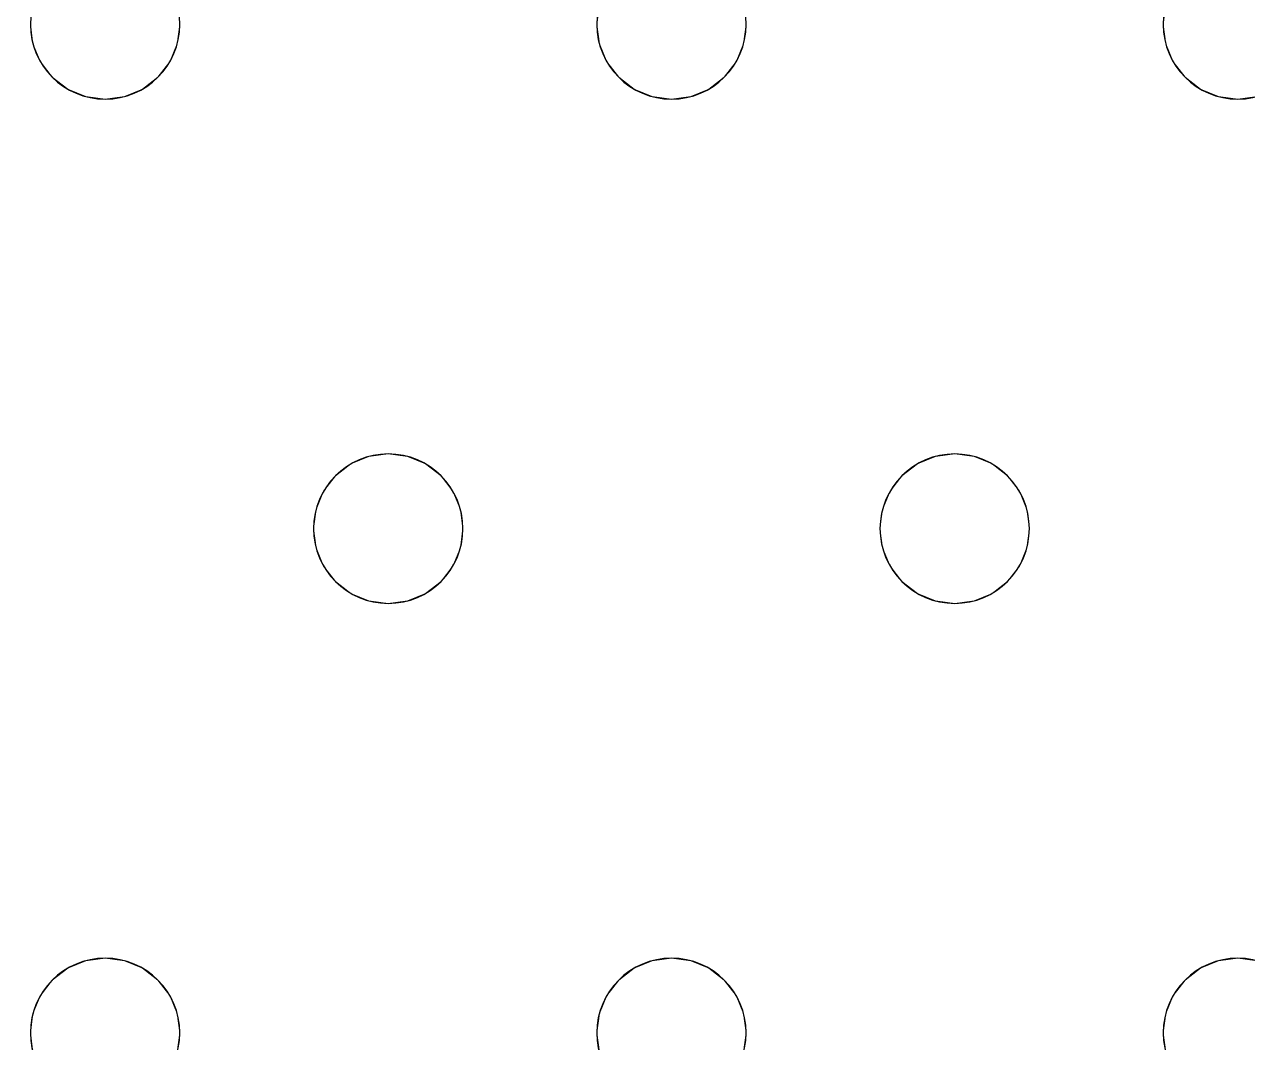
# Model space of a CAD drawing. Header units: millimetres. Extents: x -1 to 1601, y -701 to 1.
# Drawn here: x 92.9 to 158.4, y -260.5 to -206 of the extents above; entities that cross this region are included whole.
import ezdxf

# ---------------------------------------------------------------- set-up
doc = ezdxf.new("R2010")
doc.units = ezdxf.units.MM
doc.layers.add('IQ_200_3D', color=1, linetype='Continuous')
doc.layers.add('IQ_204_2D', color=7, linetype='Continuous')

msp = doc.modelspace()

# ---------------------------------------------------------------- linework, layer by layer
at = {"layer": 'IQ_200_3D', "lineweight": 18}
for points, invisible_edges in [([(122.762, -397.966, 850), (77.397, -363.156, 850), (75.796, -351, 850), (122.762, -68.034, 850)], 13), ([(75.796, -115, 850), (77.397, -102.844, 850), (122.762, -68.034, 850), (75.796, -351, 850)], 6), ([(75.796, -351, 860), (77.397, -363.156, 860), (122.762, -397.966, 860), (122.762, -68.034, 860)], 14), ([(122.762, -68.034, 860), (110.607, -69.634, 860), (75.796, -115, 860), (75.796, -351, 860)], 10), ([(122.762, -68.034, 850), (1477.238, -68.034, 850), (1477.238, -397.966, 850), (122.762, -397.966, 850)], 10), ([(122.762, -68.034, 860), (122.762, -397.966, 860), (1477.238, -397.966, 860), (1477.238, -68.034, 860)], 5), ([(93.216, -260, 888), (77.849, -119.8, 888), (93.216, -206, 888), (93.352, -258.965, 888)], 7), ([(93.216, -260, 888), (93.352, -261.035, 888), (77.849, -349.072, 888), (77.849, -119.8, 888)], 10), ([(93.216, -206, 890), (77.849, -119.8, 890), (93.216, -260, 890), (93.352, -258.965, 890)], 11), ([(77.849, -119.8, 890), (77.849, -349.072, 890), (93.216, -260, 890)], 14), ([(123.549, -206, 888), (101.079, -207.035, 888), (101.216, -206, 888), (123.685, -204.965, 888)], 5), ([(101.216, -206, 890), (101.079, -207.035, 890), (123.549, -206, 890), (123.685, -204.965, 890)], 10), ([(153.882, -206, 890), (154.019, -204.965, 890), (131.549, -206, 890), (131.413, -207.035, 890)], 10), ([(93.216, -206, 890), (93.352, -207.035, 890), (93.352, -207.035, 888), (93.216, -206, 888)], 2), ([(93.352, -258.965, 888), (93.216, -206, 888), (93.352, -207.035, 888)], 13), ([(93.352, -207.035, 890), (93.216, -206, 890), (93.352, -258.965, 890), (93.752, -258, 890)], 10), ([(101.079, -207.035, 890), (101.216, -206, 890), (101.216, -206, 888), (101.079, -207.035, 888)], 8), ([(101.079, -207.035, 888), (123.549, -206, 888), (123.685, -207.035, 888)], 13), ([(123.549, -206, 890), (101.079, -207.035, 890), (123.685, -207.035, 890)], 3), ([(123.549, -206, 890), (123.685, -207.035, 890), (123.685, -207.035, 888), (123.549, -206, 888)], 2), ([(154.019, -207.035, 890), (153.882, -206, 890), (131.413, -207.035, 890), (131.013, -208, 890)], 10), ([(131.413, -207.035, 890), (131.549, -206, 890), (131.549, -206, 888), (131.413, -207.035, 888)], 8), ([(153.882, -206, 888), (154.019, -207.035, 888), (131.413, -207.035, 888), (131.549, -206, 888)], 10), ([(153.882, -206, 890), (154.019, -207.035, 890), (154.019, -207.035, 888), (153.882, -206, 888)], 2), ([(93.352, -207.035, 890), (93.752, -208, 890), (93.752, -208, 888), (93.352, -207.035, 888)], 10), ([(93.352, -207.035, 888), (93.752, -208, 888), (93.752, -258, 888), (93.352, -258.965, 888)], 10), ([(93.752, -208, 890), (93.352, -207.035, 890), (93.752, -258, 890), (94.387, -257.172, 890)], 10), ([(100.68, -208, 890), (101.079, -207.035, 890), (101.079, -207.035, 888), (100.68, -208, 888)], 10), ([(123.685, -207.035, 888), (124.085, -208, 888), (100.68, -208, 888), (101.079, -207.035, 888)], 10), ([(100.68, -208, 890), (124.085, -208, 890), (123.685, -207.035, 890), (101.079, -207.035, 890)], 5), ([(123.685, -207.035, 890), (124.085, -208, 890), (124.085, -208, 888), (123.685, -207.035, 888)], 10), ([(131.013, -208, 890), (131.413, -207.035, 890), (131.413, -207.035, 888), (131.013, -208, 888)], 10), ([(131.013, -208, 888), (131.413, -207.035, 888), (154.019, -207.035, 888), (154.418, -208, 888)], 10), ([(154.418, -208, 890), (154.019, -207.035, 890), (131.013, -208, 890), (142.716, -229, 890)], 14), ([(154.019, -207.035, 890), (154.418, -208, 890), (154.418, -208, 888), (154.019, -207.035, 888)], 10), ([(93.752, -208, 890), (94.387, -208.828, 890), (94.387, -208.828, 888), (93.752, -208, 888)], 10), ([(94.387, -257.172, 888), (93.752, -208, 888), (94.387, -208.828, 888), (95.216, -256.536, 888)], 5), ([(93.752, -208, 888), (94.387, -257.172, 888), (93.752, -258, 888)], 13), ([(94.387, -208.828, 890), (93.752, -208, 890), (94.387, -257.172, 890), (95.216, -256.536, 890)], 10), ([(100.044, -208.828, 890), (100.68, -208, 890), (100.68, -208, 888), (100.044, -208.828, 888)], 10), ([(112.382, -229, 888), (111.347, -229.136, 888), (100.044, -208.828, 888), (100.68, -208, 888)], 10), ([(112.382, -229, 890), (124.085, -208, 890), (100.68, -208, 890), (100.044, -208.828, 890)], 11), ([(112.382, -229, 888), (100.68, -208, 888), (124.085, -208, 888), (124.721, -208.828, 888)], 11), ([(112.382, -229, 890), (113.418, -229.136, 890), (124.721, -208.828, 890), (124.085, -208, 890)], 10), ([(124.085, -208, 890), (124.721, -208.828, 890), (124.721, -208.828, 888), (124.085, -208, 888)], 10), ([(130.378, -208.828, 890), (131.013, -208, 890), (131.013, -208, 888), (130.378, -208.828, 888)], 10), ([(142.716, -229, 888), (130.378, -208.828, 888), (131.013, -208, 888), (154.418, -208, 888)], 13), ([(142.716, -229, 890), (131.013, -208, 890), (130.378, -208.828, 890), (141.68, -229.136, 890)], 5), ([(142.716, -229, 888), (154.418, -208, 888), (155.054, -208.828, 888), (143.751, -229.136, 888)], 5), ([(155.054, -208.828, 890), (154.418, -208, 890), (142.716, -229, 890), (143.751, -229.136, 890)], 10), ([(154.418, -208, 890), (155.054, -208.828, 890), (155.054, -208.828, 888), (154.418, -208, 888)], 10), ([(94.387, -208.828, 890), (95.216, -209.464, 890), (95.216, -209.464, 888), (94.387, -208.828, 888)], 10), ([(94.387, -208.828, 888), (95.216, -209.464, 888), (95.216, -256.536, 888)], 14), ([(95.216, -209.464, 890), (94.387, -208.828, 890), (95.216, -256.536, 890), (108.382, -233, 890)], 14), ([(99.216, -209.464, 890), (100.044, -208.828, 890), (100.044, -208.828, 888), (99.216, -209.464, 888)], 10), ([(99.216, -209.464, 888), (100.044, -208.828, 888), (111.347, -229.136, 888), (110.382, -229.536, 888)], 10), ([(100.044, -208.828, 890), (99.216, -209.464, 890), (111.347, -229.136, 890), (112.382, -229, 890)], 10), ([(124.721, -208.828, 888), (125.549, -209.464, 888), (113.418, -229.136, 888), (112.382, -229, 888)], 10), ([(125.549, -209.464, 890), (124.721, -208.828, 890), (113.418, -229.136, 890), (114.382, -229.536, 890)], 10), ([(124.721, -208.828, 890), (125.549, -209.464, 890), (125.549, -209.464, 888), (124.721, -208.828, 888)], 10), ([(129.549, -209.464, 890), (130.378, -208.828, 890), (130.378, -208.828, 888), (129.549, -209.464, 888)], 10), ([(130.378, -208.828, 888), (142.716, -229, 888), (141.68, -229.136, 888), (129.549, -209.464, 888)], 5), ([(129.549, -209.464, 890), (140.716, -229.536, 890), (141.68, -229.136, 890), (130.378, -208.828, 890)], 5), ([(143.751, -229.136, 888), (155.054, -208.828, 888), (155.882, -209.464, 888), (144.716, -229.536, 888)], 5), ([(155.882, -209.464, 890), (155.054, -208.828, 890), (143.751, -229.136, 890), (144.716, -229.536, 890)], 10), ([(155.054, -208.828, 890), (155.882, -209.464, 890), (155.882, -209.464, 888), (155.054, -208.828, 888)], 10), ([(95.216, -209.464, 890), (96.18, -209.864, 890), (96.18, -209.864, 888), (95.216, -209.464, 888)], 10), ([(108.519, -231.965, 888), (95.216, -209.464, 888), (96.18, -209.864, 888), (108.918, -231, 888)], 5), ([(95.216, -209.464, 888), (108.519, -231.965, 888), (108.382, -233, 888), (95.216, -256.536, 888)], 13), ([(96.18, -209.864, 890), (95.216, -209.464, 890), (108.519, -231.965, 890), (108.918, -231, 890)], 10), ([(108.519, -231.965, 890), (95.216, -209.464, 890), (108.382, -233, 890)], 3), ([(98.251, -209.864, 890), (99.216, -209.464, 890), (99.216, -209.464, 888), (98.251, -209.864, 888)], 10), ([(98.251, -209.864, 888), (99.216, -209.464, 888), (110.382, -229.536, 888)], 14), ([(99.216, -209.464, 890), (98.251, -209.864, 890), (110.382, -229.536, 890), (111.347, -229.136, 890)], 10), ([(125.549, -209.464, 888), (126.514, -209.864, 888), (114.382, -229.536, 888), (113.418, -229.136, 888)], 10), ([(126.514, -209.864, 890), (125.549, -209.464, 890), (114.382, -229.536, 890), (115.211, -230.172, 890)], 10), ([(125.549, -209.464, 890), (126.514, -209.864, 890), (126.514, -209.864, 888), (125.549, -209.464, 888)], 10), ([(128.584, -209.864, 890), (129.549, -209.464, 890), (129.549, -209.464, 888), (128.584, -209.864, 888)], 10), ([(140.716, -229.536, 888), (128.584, -209.864, 888), (129.549, -209.464, 888), (141.68, -229.136, 888)], 5), ([(128.584, -209.864, 890), (140.716, -229.536, 890), (129.549, -209.464, 890)], 3), ([(156.847, -209.864, 888), (144.716, -229.536, 888), (155.882, -209.464, 888)], 3), ([(156.847, -209.864, 890), (155.882, -209.464, 890), (144.716, -229.536, 890), (145.544, -230.172, 890)], 10), ([(155.882, -209.464, 890), (156.847, -209.864, 890), (156.847, -209.864, 888), (155.882, -209.464, 888)], 10), ([(97.216, -210, 888), (96.18, -209.864, 888), (96.18, -209.864, 890), (97.216, -210, 890)], 10), ([(97.216, -210, 888), (109.554, -230.172, 888), (108.918, -231, 888), (96.18, -209.864, 888)], 5), ([(97.216, -210, 890), (96.18, -209.864, 890), (108.918, -231, 890), (109.554, -230.172, 890)], 10), ([(98.251, -209.864, 888), (97.216, -210, 888), (97.216, -210, 890), (98.251, -209.864, 890)], 10), ([(109.554, -230.172, 888), (97.216, -210, 888), (98.251, -209.864, 888), (110.382, -229.536, 888)], 5), ([(98.251, -209.864, 890), (97.216, -210, 890), (109.554, -230.172, 890), (110.382, -229.536, 890)], 10), ([(126.514, -209.864, 888), (127.549, -210, 888), (115.211, -230.172, 888), (114.382, -229.536, 888)], 10), ([(115.211, -230.172, 890), (115.847, -231, 890), (127.549, -210, 890), (126.514, -209.864, 890)], 10), ([(127.549, -210, 888), (139.252, -231, 888), (115.847, -231, 888), (115.211, -230.172, 888)], 11), ([(139.252, -231, 890), (139.887, -230.172, 890), (127.549, -210, 890), (115.847, -231, 890)], 14), ([(127.549, -210, 888), (126.514, -209.864, 888), (126.514, -209.864, 890), (127.549, -210, 890)], 10), ([(128.584, -209.864, 888), (127.549, -210, 888), (127.549, -210, 890), (128.584, -209.864, 890)], 10), ([(127.549, -210, 888), (128.584, -209.864, 888), (139.887, -230.172, 888), (139.252, -231, 888)], 10), ([(139.887, -230.172, 890), (140.716, -229.536, 890), (128.584, -209.864, 890), (127.549, -210, 890)], 10), ([(128.584, -209.864, 888), (140.716, -229.536, 888), (139.887, -230.172, 888)], 13), ([(145.544, -230.172, 888), (144.716, -229.536, 888), (156.847, -209.864, 888), (157.882, -210, 888)], 10), ([(145.544, -230.172, 890), (146.18, -231, 890), (157.882, -210, 890), (156.847, -209.864, 890)], 10), ([(146.18, -231, 888), (145.544, -230.172, 888), (157.882, -210, 888), (169.585, -231, 888)], 14), ([(146.18, -231, 890), (169.185, -231.965, 890), (169.585, -231, 890), (157.882, -210, 890)], 13), ([(157.882, -210, 888), (156.847, -209.864, 888), (156.847, -209.864, 890), (157.882, -210, 890)], 10), ([(158.918, -209.864, 888), (157.882, -210, 888), (157.882, -210, 890), (158.918, -209.864, 890)], 10), ([(157.882, -210, 888), (158.918, -209.864, 888), (170.221, -230.172, 888), (169.585, -231, 888)], 10), ([(170.221, -230.172, 890), (158.918, -209.864, 890), (157.882, -210, 890), (169.585, -231, 890)], 5), ([(111.347, -229.136, 890), (110.382, -229.536, 890), (110.382, -229.536, 888), (111.347, -229.136, 888)], 10), ([(111.347, -229.136, 888), (112.382, -229, 888), (112.382, -229, 890), (111.347, -229.136, 890)], 10), ([(112.382, -229, 888), (113.418, -229.136, 888), (113.418, -229.136, 890), (112.382, -229, 890)], 10), ([(114.382, -229.536, 890), (113.418, -229.136, 890), (113.418, -229.136, 888), (114.382, -229.536, 888)], 10), ([(141.68, -229.136, 890), (140.716, -229.536, 890), (140.716, -229.536, 888), (141.68, -229.136, 888)], 10), ([(141.68, -229.136, 888), (142.716, -229, 888), (142.716, -229, 890), (141.68, -229.136, 890)], 10), ([(142.716, -229, 888), (143.751, -229.136, 888), (143.751, -229.136, 890), (142.716, -229, 890)], 10), ([(144.716, -229.536, 890), (143.751, -229.136, 890), (143.751, -229.136, 888), (144.716, -229.536, 888)], 10), ([(110.382, -229.536, 890), (109.554, -230.172, 890), (109.554, -230.172, 888), (110.382, -229.536, 888)], 10), ([(115.211, -230.172, 890), (114.382, -229.536, 890), (114.382, -229.536, 888), (115.211, -230.172, 888)], 10), ([(140.716, -229.536, 890), (139.887, -230.172, 890), (139.887, -230.172, 888), (140.716, -229.536, 888)], 10), ([(145.544, -230.172, 890), (144.716, -229.536, 890), (144.716, -229.536, 888), (145.544, -230.172, 888)], 10), ([(109.554, -230.172, 890), (108.918, -231, 890), (108.918, -231, 888), (109.554, -230.172, 888)], 10), ([(115.847, -231, 890), (115.211, -230.172, 890), (115.211, -230.172, 888), (115.847, -231, 888)], 10), ([(139.887, -230.172, 890), (139.252, -231, 890), (139.252, -231, 888), (139.887, -230.172, 888)], 10), ([(146.18, -231, 890), (145.544, -230.172, 890), (145.544, -230.172, 888), (146.18, -231, 888)], 10), ([(108.918, -231, 890), (108.519, -231.965, 890), (108.519, -231.965, 888), (108.918, -231, 888)], 10), ([(116.246, -231.965, 890), (115.847, -231, 890), (115.847, -231, 888), (116.246, -231.965, 888)], 10), ([(138.852, -231.965, 888), (116.246, -231.965, 888), (115.847, -231, 888), (139.252, -231, 888)], 5), ([(138.852, -231.965, 890), (139.252, -231, 890), (115.847, -231, 890), (116.246, -231.965, 890)], 10), ([(139.252, -231, 890), (138.852, -231.965, 890), (138.852, -231.965, 888), (139.252, -231, 888)], 10), ([(146.579, -231.965, 890), (146.18, -231, 890), (146.18, -231, 888), (146.579, -231.965, 888)], 10), ([(169.185, -231.965, 888), (146.579, -231.965, 888), (146.18, -231, 888), (169.585, -231, 888)], 5), ([(169.185, -231.965, 890), (146.18, -231, 890), (146.579, -231.965, 890), (169.049, -233, 890)], 5), ([(108.519, -231.965, 890), (108.382, -233, 890), (108.382, -233, 888), (108.519, -231.965, 888)], 8), ([(116.382, -233, 890), (116.246, -231.965, 890), (116.246, -231.965, 888), (116.382, -233, 888)], 2), ([(116.246, -231.965, 888), (138.852, -231.965, 888), (138.716, -233, 888), (116.382, -233, 888)], 5), ([(138.716, -233, 890), (138.852, -231.965, 890), (116.246, -231.965, 890), (116.382, -233, 890)], 10), ([(138.852, -231.965, 890), (138.716, -233, 890), (138.716, -233, 888), (138.852, -231.965, 888)], 8), ([(146.716, -233, 890), (146.579, -231.965, 890), (146.579, -231.965, 888), (146.716, -233, 888)], 2), ([(146.579, -231.965, 888), (169.185, -231.965, 888), (169.049, -233, 888), (146.716, -233, 888)], 5), ([(146.579, -231.965, 890), (146.716, -233, 890), (169.049, -233, 890)], 14), ([(95.216, -256.536, 888), (108.382, -233, 888), (108.519, -234.035, 888), (96.18, -256.136, 888)], 5), ([(108.519, -234.035, 890), (108.382, -233, 890), (95.216, -256.536, 890), (96.18, -256.136, 890)], 10), ([(108.382, -233, 890), (108.519, -234.035, 890), (108.519, -234.035, 888), (108.382, -233, 888)], 2), ([(138.852, -234.035, 890), (138.716, -233, 890), (116.246, -234.035, 890), (115.847, -235, 890)], 10), ([(116.246, -234.035, 890), (116.382, -233, 890), (116.382, -233, 888), (116.246, -234.035, 888)], 8), ([(116.246, -234.035, 888), (116.382, -233, 888), (138.716, -233, 888), (138.852, -234.035, 888)], 10), ([(138.716, -233, 890), (116.382, -233, 890), (116.246, -234.035, 890)], 13), ([(138.716, -233, 890), (138.852, -234.035, 890), (138.852, -234.035, 888), (138.716, -233, 888)], 2), ([(146.579, -234.035, 890), (146.716, -233, 890), (146.716, -233, 888), (146.579, -234.035, 888)], 8), ([(146.579, -234.035, 888), (146.716, -233, 888), (169.049, -233, 888), (169.185, -234.035, 888)], 10), ([(169.049, -233, 890), (146.716, -233, 890), (146.579, -234.035, 890), (169.185, -234.035, 890)], 5), ([(96.18, -256.136, 888), (108.519, -234.035, 888), (108.918, -235, 888), (97.216, -256, 888)], 5), ([(108.918, -235, 890), (108.519, -234.035, 890), (96.18, -256.136, 890), (97.216, -256, 890)], 10), ([(108.519, -234.035, 890), (108.918, -235, 890), (108.918, -235, 888), (108.519, -234.035, 888)], 10), ([(115.847, -235, 890), (116.246, -234.035, 890), (116.246, -234.035, 888), (115.847, -235, 888)], 10), ([(115.847, -235, 888), (116.246, -234.035, 888), (138.852, -234.035, 888), (139.252, -235, 888)], 10), ([(115.847, -235, 890), (139.252, -235, 890), (138.852, -234.035, 890)], 13), ([(138.852, -234.035, 890), (139.252, -235, 890), (139.252, -235, 888), (138.852, -234.035, 888)], 10), ([(146.18, -235, 890), (146.579, -234.035, 890), (146.579, -234.035, 888), (146.18, -235, 888)], 10), ([(169.185, -234.035, 888), (169.585, -235, 888), (146.18, -235, 888), (146.579, -234.035, 888)], 10), ([(169.585, -235, 890), (169.185, -234.035, 890), (146.18, -235, 890), (157.882, -256, 890)], 14), ([(146.18, -235, 890), (169.185, -234.035, 890), (146.579, -234.035, 890)], 3), ([(97.216, -256, 888), (108.918, -235, 888), (109.554, -235.828, 888), (98.251, -256.136, 888)], 5), ([(109.554, -235.828, 890), (108.918, -235, 890), (97.216, -256, 890), (98.251, -256.136, 890)], 10), ([(108.918, -235, 890), (109.554, -235.828, 890), (109.554, -235.828, 888), (108.918, -235, 888)], 10), ([(115.211, -235.828, 890), (115.847, -235, 890), (115.847, -235, 888), (115.211, -235.828, 888)], 10), ([(115.847, -235, 888), (139.252, -235, 888), (127.549, -256, 888), (115.211, -235.828, 888)], 7), ([(127.549, -256, 890), (115.847, -235, 890), (115.211, -235.828, 890), (126.514, -256.136, 890)], 5), ([(127.549, -256, 890), (139.887, -235.828, 890), (139.252, -235, 890), (115.847, -235, 890)], 13), ([(139.887, -235.828, 888), (128.584, -256.136, 888), (127.549, -256, 888), (139.252, -235, 888)], 5), ([(139.252, -235, 890), (139.887, -235.828, 890), (139.887, -235.828, 888), (139.252, -235, 888)], 10), ([(145.544, -235.828, 890), (146.18, -235, 890), (146.18, -235, 888), (145.544, -235.828, 888)], 10), ([(157.882, -256, 888), (145.544, -235.828, 888), (146.18, -235, 888), (169.585, -235, 888)], 13), ([(157.882, -256, 890), (146.18, -235, 890), (145.544, -235.828, 890), (156.847, -256.136, 890)], 5), ([(157.882, -256, 888), (169.585, -235, 888), (170.221, -235.828, 888), (158.918, -256.136, 888)], 5), ([(157.882, -256, 890), (158.918, -256.136, 890), (170.221, -235.828, 890), (169.585, -235, 890)], 10), ([(98.251, -256.136, 888), (109.554, -235.828, 888), (110.382, -236.464, 888), (99.216, -256.536, 888)], 5), ([(110.382, -236.464, 890), (109.554, -235.828, 890), (98.251, -256.136, 890), (99.216, -256.536, 890)], 10), ([(99.216, -256.536, 888), (110.382, -236.464, 888), (111.347, -236.864, 888)], 13), ([(111.347, -236.864, 890), (110.382, -236.464, 890), (99.216, -256.536, 890), (100.044, -257.172, 890)], 10), ([(109.554, -235.828, 890), (110.382, -236.464, 890), (110.382, -236.464, 888), (109.554, -235.828, 888)], 10), ([(110.382, -236.464, 890), (111.347, -236.864, 890), (111.347, -236.864, 888), (110.382, -236.464, 888)], 10), ([(113.418, -236.864, 890), (114.382, -236.464, 890), (114.382, -236.464, 888), (113.418, -236.864, 888)], 10), ([(113.418, -236.864, 888), (114.382, -236.464, 888), (125.549, -256.536, 888), (124.721, -257.172, 888)], 10), ([(113.418, -236.864, 890), (124.721, -257.172, 890), (125.549, -256.536, 890), (114.382, -236.464, 890)], 5), ([(114.382, -236.464, 890), (115.211, -235.828, 890), (115.211, -235.828, 888), (114.382, -236.464, 888)], 10), ([(114.382, -236.464, 888), (115.211, -235.828, 888), (126.514, -256.136, 888), (125.549, -256.536, 888)], 10), ([(126.514, -256.136, 890), (115.211, -235.828, 890), (114.382, -236.464, 890), (125.549, -256.536, 890)], 5), ([(126.514, -256.136, 888), (115.211, -235.828, 888), (127.549, -256, 888)], 3), ([(139.887, -235.828, 890), (127.549, -256, 890), (128.584, -256.136, 890)], 13), ([(140.716, -236.464, 888), (128.584, -256.136, 888), (139.887, -235.828, 888)], 3), ([(140.716, -236.464, 890), (139.887, -235.828, 890), (128.584, -256.136, 890), (129.549, -256.536, 890)], 10), ([(129.549, -256.536, 888), (128.584, -256.136, 888), (140.716, -236.464, 888), (141.68, -236.864, 888)], 10), ([(141.68, -236.864, 890), (140.716, -236.464, 890), (129.549, -256.536, 890), (130.378, -257.172, 890)], 10), ([(139.887, -235.828, 890), (140.716, -236.464, 890), (140.716, -236.464, 888), (139.887, -235.828, 888)], 10), ([(140.716, -236.464, 890), (141.68, -236.864, 890), (141.68, -236.864, 888), (140.716, -236.464, 888)], 10), ([(143.751, -236.864, 890), (144.716, -236.464, 890), (144.716, -236.464, 888), (143.751, -236.864, 888)], 10), ([(155.882, -256.536, 888), (143.751, -236.864, 888), (144.716, -236.464, 888), (156.847, -256.136, 888)], 5), ([(155.882, -256.536, 890), (144.716, -236.464, 890), (143.751, -236.864, 890), (155.054, -257.172, 890)], 5), ([(144.716, -236.464, 890), (145.544, -235.828, 890), (145.544, -235.828, 888), (144.716, -236.464, 888)], 10), ([(156.847, -256.136, 888), (144.716, -236.464, 888), (145.544, -235.828, 888), (157.882, -256, 888)], 5), ([(156.847, -256.136, 890), (145.544, -235.828, 890), (144.716, -236.464, 890), (155.882, -256.536, 890)], 5), ([(100.044, -257.172, 888), (99.216, -256.536, 888), (111.347, -236.864, 888), (112.382, -237, 888)], 10), ([(112.382, -237, 890), (111.347, -236.864, 890), (100.044, -257.172, 890), (100.68, -258, 890)], 10), ([(100.68, -258, 888), (100.044, -257.172, 888), (112.382, -237, 888)], 14), ([(124.085, -258, 888), (123.685, -258.965, 888), (100.68, -258, 888), (112.382, -237, 888)], 14), ([(100.68, -258, 890), (124.085, -258, 890), (112.382, -237, 890)], 15), ([(112.382, -237, 888), (111.347, -236.864, 888), (111.347, -236.864, 890), (112.382, -237, 890)], 10), ([(113.418, -236.864, 888), (112.382, -237, 888), (112.382, -237, 890), (113.418, -236.864, 890)], 10), ([(112.382, -237, 888), (113.418, -236.864, 888), (124.721, -257.172, 888), (124.085, -258, 888)], 10), ([(124.721, -257.172, 890), (113.418, -236.864, 890), (112.382, -237, 890), (124.085, -258, 890)], 5), ([(130.378, -257.172, 888), (129.549, -256.536, 888), (141.68, -236.864, 888), (142.716, -237, 888)], 10), ([(142.716, -237, 890), (141.68, -236.864, 890), (130.378, -257.172, 890), (131.013, -258, 890)], 10), ([(131.013, -258, 888), (130.378, -257.172, 888), (142.716, -237, 888), (154.418, -258, 888)], 14), ([(131.013, -258, 890), (154.019, -258.965, 890), (154.418, -258, 890), (142.716, -237, 890)], 13), ([(142.716, -237, 888), (141.68, -236.864, 888), (141.68, -236.864, 890), (142.716, -237, 890)], 10), ([(143.751, -236.864, 888), (142.716, -237, 888), (142.716, -237, 890), (143.751, -236.864, 890)], 10), ([(142.716, -237, 888), (143.751, -236.864, 888), (155.054, -257.172, 888), (154.418, -258, 888)], 10), ([(155.054, -257.172, 890), (143.751, -236.864, 890), (142.716, -237, 890), (154.418, -258, 890)], 5), ([(143.751, -236.864, 888), (155.882, -256.536, 888), (155.054, -257.172, 888)], 13), ([(96.18, -256.136, 888), (97.216, -256, 888), (97.216, -256, 890), (96.18, -256.136, 890)], 10), ([(97.216, -256, 888), (98.251, -256.136, 888), (98.251, -256.136, 890), (97.216, -256, 890)], 10), ([(126.514, -256.136, 888), (127.549, -256, 888), (127.549, -256, 890), (126.514, -256.136, 890)], 10), ([(127.549, -256, 888), (128.584, -256.136, 888), (128.584, -256.136, 890), (127.549, -256, 890)], 10), ([(156.847, -256.136, 888), (157.882, -256, 888), (157.882, -256, 890), (156.847, -256.136, 890)], 10), ([(157.882, -256, 888), (158.918, -256.136, 888), (158.918, -256.136, 890), (157.882, -256, 890)], 10), ([(95.216, -256.536, 890), (94.387, -257.172, 890), (94.387, -257.172, 888), (95.216, -256.536, 888)], 10), ([(96.18, -256.136, 890), (95.216, -256.536, 890), (95.216, -256.536, 888), (96.18, -256.136, 888)], 10), ([(99.216, -256.536, 890), (98.251, -256.136, 890), (98.251, -256.136, 888), (99.216, -256.536, 888)], 10), ([(100.044, -257.172, 890), (99.216, -256.536, 890), (99.216, -256.536, 888), (100.044, -257.172, 888)], 10), ([(125.549, -256.536, 890), (124.721, -257.172, 890), (124.721, -257.172, 888), (125.549, -256.536, 888)], 10), ([(126.514, -256.136, 890), (125.549, -256.536, 890), (125.549, -256.536, 888), (126.514, -256.136, 888)], 10), ([(129.549, -256.536, 890), (128.584, -256.136, 890), (128.584, -256.136, 888), (129.549, -256.536, 888)], 10), ([(130.378, -257.172, 890), (129.549, -256.536, 890), (129.549, -256.536, 888), (130.378, -257.172, 888)], 10), ([(155.882, -256.536, 890), (155.054, -257.172, 890), (155.054, -257.172, 888), (155.882, -256.536, 888)], 10), ([(156.847, -256.136, 890), (155.882, -256.536, 890), (155.882, -256.536, 888), (156.847, -256.136, 888)], 10), ([(94.387, -257.172, 890), (93.752, -258, 890), (93.752, -258, 888), (94.387, -257.172, 888)], 10), ([(100.68, -258, 890), (100.044, -257.172, 890), (100.044, -257.172, 888), (100.68, -258, 888)], 10), ([(124.721, -257.172, 890), (124.085, -258, 890), (124.085, -258, 888), (124.721, -257.172, 888)], 10), ([(131.013, -258, 890), (130.378, -257.172, 890), (130.378, -257.172, 888), (131.013, -258, 888)], 10), ([(155.054, -257.172, 890), (154.418, -258, 890), (154.418, -258, 888), (155.054, -257.172, 888)], 10), ([(93.752, -258, 890), (93.352, -258.965, 890), (93.352, -258.965, 888), (93.752, -258, 888)], 10), ([(101.079, -258.965, 890), (100.68, -258, 890), (100.68, -258, 888), (101.079, -258.965, 888)], 10), ([(123.685, -258.965, 888), (123.549, -260, 888), (101.079, -258.965, 888), (100.68, -258, 888)], 10), ([(100.68, -258, 890), (101.079, -258.965, 890), (123.685, -258.965, 890), (124.085, -258, 890)], 10), ([(124.085, -258, 890), (123.685, -258.965, 890), (123.685, -258.965, 888), (124.085, -258, 888)], 10), ([(131.413, -258.965, 890), (131.013, -258, 890), (131.013, -258, 888), (131.413, -258.965, 888)], 10), ([(154.019, -258.965, 888), (131.413, -258.965, 888), (131.013, -258, 888), (154.418, -258, 888)], 5), ([(131.413, -258.965, 890), (153.882, -260, 890), (154.019, -258.965, 890), (131.013, -258, 890)], 5), ([(154.418, -258, 890), (154.019, -258.965, 890), (154.019, -258.965, 888), (154.418, -258, 888)], 10), ([(93.352, -258.965, 890), (93.216, -260, 890), (93.216, -260, 888), (93.352, -258.965, 888)], 8), ([(101.216, -260, 890), (101.079, -258.965, 890), (101.079, -258.965, 888), (101.216, -260, 888)], 2), ([(101.079, -258.965, 888), (123.549, -260, 888), (101.216, -260, 888)], 3), ([(123.685, -258.965, 890), (101.079, -258.965, 890), (123.549, -260, 890)], 3), ([(101.216, -260, 890), (123.685, -261.035, 890), (123.549, -260, 890), (101.079, -258.965, 890)], 5), ([(123.685, -258.965, 890), (123.549, -260, 890), (123.549, -260, 888), (123.685, -258.965, 888)], 8), ([(131.549, -260, 890), (131.413, -258.965, 890), (131.413, -258.965, 888), (131.549, -260, 888)], 2), ([(131.413, -258.965, 888), (154.019, -258.965, 888), (153.882, -260, 888)], 13), ([(153.882, -260, 888), (154.019, -261.035, 888), (131.549, -260, 888), (131.413, -258.965, 888)], 10), ([(153.882, -260, 890), (131.413, -258.965, 890), (131.549, -260, 890)], 13), ([(154.019, -258.965, 890), (153.882, -260, 890), (153.882, -260, 888), (154.019, -258.965, 888)], 8), ([(93.352, -261.035, 890), (93.216, -260, 890), (77.849, -349.072, 890), (93.352, -312.965, 890)], 14), ([(93.216, -260, 890), (93.352, -261.035, 890), (93.352, -261.035, 888), (93.216, -260, 888)], 2), ([(101.079, -261.035, 890), (101.216, -260, 890), (101.216, -260, 888), (101.079, -261.035, 888)], 8), ([(123.685, -261.035, 888), (101.079, -261.035, 888), (101.216, -260, 888), (123.549, -260, 888)], 5), ([(101.079, -261.035, 890), (124.085, -262, 890), (123.685, -261.035, 890), (101.216, -260, 890)], 5), ([(123.549, -260, 890), (123.685, -261.035, 890), (123.685, -261.035, 888), (123.549, -260, 888)], 2), ([(131.413, -261.035, 890), (131.549, -260, 890), (131.549, -260, 888), (131.413, -261.035, 888)], 8), ([(131.413, -261.035, 888), (131.549, -260, 888), (154.019, -261.035, 888), (154.418, -262, 888)], 10), ([(131.549, -260, 890), (131.413, -261.035, 890), (154.019, -261.035, 890), (153.882, -260, 890)], 10), ([(153.882, -260, 890), (154.019, -261.035, 890), (154.019, -261.035, 888), (153.882, -260, 888)], 2)]:
    msp.add_3dface(points, dxfattribs=dict(at, invisible_edges=invisible_edges))
at = {"layer": 'IQ_204_2D'}
for centre, start, end in [((97.216, -206), 0, 180), ((127.549, -206), 0, 180), ((157.882, -206), 0, 180), ((97.216, -206), 180, 0), ((127.549, -206), 180, 0), ((157.882, -206), 180, 360), ((112.382, -233), 0, 180), ((142.716, -233), 0, 180), ((112.382, -233), 180, 0), ((142.716, -233), 180, 0), ((97.216, -260), 0, 180), ((127.549, -260), 0, 180), ((157.882, -260), 0, 180), ((97.216, -260), 180, 0), ((127.549, -260), 180, 0), ((157.882, -260), 180, 360)]:
    msp.add_arc(centre, 4, start, end, dxfattribs=at)

# ---------------------------------------------------------------- meshes
at = {"layer": 'IQ_200_3D', "lineweight": 18}
mesh = msp.add_polyface(dxfattribs=at)
corners = [(1600, 0, 850), (1600, -700, 850), (0, -700, 850), (0, 0, 850), (1210.5, -594, 850), (1211.556, -602.023, 850), (1214.653, -609.5, 850), (1219.58, -615.92, 850), (1226, -620.847, 850), (1233.477, -623.944, 850), (1241.5, -625, 850), (1459.5, -625, 850), (1467.523, -623.944, 850), (1475, -620.847, 850), (1481.42, -615.92, 850), (1486.347, -609.5, 850), (1489.444, -602.023, 850), (1490.5, -594, 850), (1490.5, -476, 850), (1489.444, -467.977, 850), (1486.347, -460.5, 850), (1481.42, -454.08, 850), (1475, -449.153, 850), (1467.523, -446.056, 850), (1459.5, -445, 850), (1241.5, -445, 850), (1233.477, -446.056, 850), (1226, -449.153, 850), (1219.58, -454.08, 850), (1214.653, -460.5, 850), (1211.556, -467.977, 850), (1210.5, -476, 850), (1477.5, -68.034, 850), (122.5, -68.034, 850), (110.412, -69.625, 850), (99.148, -74.291, 850), (89.475, -81.713, 850), (82.053, -91.386, 850), (77.388, -102.65, 850), (75.796, -114.738, 850), (75.796, -351.262, 850), (77.388, -363.35, 850), (82.053, -374.614, 850), (89.475, -384.287, 850), (99.148, -391.709, 850), (110.412, -396.375, 850), (122.5, -397.966, 850), (1477.5, -397.966, 850), (1489.588, -396.375, 850), (1500.852, -391.709, 850), (1510.525, -384.287, 850), (1517.947, -374.614, 850), (1522.612, -363.35, 850), (1524.204, -351.262, 850), (1524.204, -114.738, 850), (1522.612, -102.65, 850), (1517.947, -91.386, 850), (1510.525, -81.713, 850), (1500.852, -74.291, 850), (1489.588, -69.625, 850)]
mesh.append_faces([[corners[k] for k in face] for face in [(37, 3, 36), (35, 3, 34), (4, 46, 31), (31, 46, 30), (55, 0, 54), (16, 1, 15), (14, 1, 13), (21, 49, 20), (11, 1, 10)]], dxfattribs={"vtx0": -1, "vtx1": -1})
mesh.append_faces([[corners[k] for k in face] for face in [(3, 37, 38), (3, 38, 39), (3, 39, 40, 2), (2, 40, 41), (46, 4, 5), (2, 6, 7), (46, 29, 30), (46, 28, 29), (26, 46, 47, 25), (46, 26, 27), (0, 59, 32, 3), (20, 49, 50, 19), (47, 24, 25), (0, 55, 56), (1, 52, 53), (19, 50, 51, 18), (1, 16, 17)]], dxfattribs={"vtx0": -1, "vtx2": -1})
mesh.append_faces([[corners[k] for k in face] for face in [(2, 45, 46, 5), (1, 17, 18, 51)]], dxfattribs={"vtx0": -1, "vtx2": -1, "vtx3": -1})
mesh.append_faces([[corners[k] for k in face] for face in [(41, 42, 2), (35, 36, 3), (33, 34, 3, 32), (43, 44, 2), (44, 45, 2), (42, 43, 2), (5, 6, 2), (27, 28, 46), (7, 8, 2), (8, 9, 2), (58, 59, 0), (56, 57, 0), (57, 58, 0), (51, 52, 1), (23, 24, 47), (11, 12, 1), (12, 13, 1), (14, 15, 1)]], dxfattribs={"vtx1": -1, "vtx2": -1})
mesh.append_faces([[corners[k] for k in face] for face in [(1, 2, 9, 10), (47, 48, 22, 23), (48, 49, 21, 22), (53, 54, 0, 1)]], dxfattribs={"vtx1": -1, "vtx3": -1})
mesh = msp.add_polyface(dxfattribs=at)
corners = [(1600, -700, 900), (1600, -23, 900), (0, -23, 900), (0, -700, 900), (90, -35.113, 900), (1510, -35.113, 900), (1529.382, -37.665, 900), (1547.443, -45.146, 900), (1562.953, -57.047, 900), (1574.854, -72.557, 900), (1582.335, -90.618, 900), (1584.887, -110, 900), (1584.887, -610, 900), (1582.335, -629.382, 900), (1574.854, -647.443, 900), (1562.953, -662.953, 900), (1547.443, -674.854, 900), (1529.382, -682.335, 900), (1510, -684.887, 900), (90, -684.887, 900), (70.618, -682.335, 900), (52.557, -674.854, 900), (37.047, -662.953, 900), (25.146, -647.443, 900), (17.665, -629.382, 900), (15.113, -610, 900), (15.113, -110, 900), (17.665, -90.618, 900), (25.146, -72.557, 900), (37.047, -57.047, 900), (52.557, -45.146, 900), (70.618, -37.665, 900)]
mesh.append_faces([[corners[k] for k in face] for face in [(9, 1, 8), (14, 0, 13), (31, 2, 30), (28, 2, 27), (21, 3, 20), (23, 3, 22)]], dxfattribs={"vtx0": -1, "vtx1": -1})
mesh.append_faces([[corners[k] for k in face] for face in [(1, 9, 10), (1, 11, 12, 0), (0, 14, 15), (0, 18, 19), (2, 28, 29), (3, 23, 24)]], dxfattribs={"vtx0": -1, "vtx2": -1})
mesh.append_faces([[corners[k] for k in face] for face in [(10, 11, 1), (5, 6, 1), (7, 8, 1), (6, 7, 1), (12, 13, 0), (15, 16, 0), (17, 18, 0), (16, 17, 0), (31, 4, 2), (29, 30, 2), (26, 27, 2), (21, 22, 3), (24, 25, 3)]], dxfattribs={"vtx1": -1, "vtx2": -1})
mesh.append_faces([[corners[k] for k in face] for face in [(4, 5, 1, 2), (25, 26, 2, 3), (19, 20, 3, 0)]], dxfattribs={"vtx1": -1, "vtx3": -1})
mesh = msp.add_polyface(dxfattribs=at)
corners = [(1510, -48.392, 890), (90, -48.392, 890), (66.424, -53.082, 890), (46.437, -66.437, 890), (33.082, -86.424, 890), (28.392, -110, 890), (28.392, -610, 890), (33.082, -633.576, 890), (46.437, -653.563, 890), (66.424, -666.918, 890), (90, -671.608, 890), (1510, -671.608, 890), (1533.576, -666.918, 890), (1553.563, -653.563, 890), (1566.918, -633.576, 890), (1571.608, -610, 890), (1571.608, -110, 890), (1566.918, -86.424, 890), (1553.563, -66.437, 890), (1533.576, -53.082, 890), (122.5, -418.034, 890), (1477.5, -418.034, 890), (1489.656, -419.634, 890), (1500.983, -424.326, 890), (1510.71, -431.79, 890), (1518.174, -441.517, 890), (1522.866, -452.844, 890), (1524.466, -465, 890), (1524.466, -605, 890), (1522.866, -617.156, 890), (1518.174, -628.483, 890), (1510.71, -638.21, 890), (1500.983, -645.674, 890), (1489.656, -650.366, 890), (1477.5, -651.966, 890), (122.5, -651.966, 890), (110.344, -650.366, 890), (99.017, -645.674, 890), (89.29, -638.21, 890), (81.826, -628.483, 890), (77.134, -617.156, 890), (75.534, -605, 890), (75.534, -465, 890), (77.134, -452.844, 890), (81.826, -441.517, 890), (89.29, -431.79, 890), (99.017, -424.326, 890), (110.344, -419.634, 890), (122.5, -68.034, 890), (1477.5, -68.034, 890), (1489.588, -69.625, 890), (1500.852, -74.291, 890), (1510.525, -81.713, 890), (1517.947, -91.386, 890), (1522.612, -102.65, 890), (1524.204, -114.738, 890), (1524.204, -351.262, 890), (1522.612, -363.35, 890), (1517.947, -374.614, 890), (1510.525, -384.287, 890), (1500.852, -391.709, 890), (1489.588, -396.375, 890), (1477.5, -397.966, 890), (122.5, -397.966, 890), (110.412, -396.375, 890), (99.148, -391.709, 890), (89.475, -384.287, 890), (82.053, -374.614, 890), (77.388, -363.35, 890), (75.796, -351.262, 890), (75.796, -114.738, 890), (77.388, -102.65, 890), (82.053, -91.386, 890), (89.475, -81.713, 890), (99.148, -74.291, 890), (110.412, -69.625, 890)]
mesh.append_faces([[corners[k] for k in face] for face in [(65, 47, 64), (75, 1, 74), (71, 5, 70), (73, 2, 72)]], dxfattribs={"vtx0": -1, "vtx1": -1})
mesh.append_faces([[corners[k] for k in face] for face in [(15, 28, 29, 14), (11, 32, 33), (16, 55, 56, 15), (54, 17, 18, 53), (53, 18, 19, 52), (52, 19, 0, 51), (0, 50, 51), (10, 37, 38, 9), (64, 47, 20, 63), (8, 39, 40, 7), (39, 8, 9, 38), (69, 42, 43), (1, 75, 48, 0), (3, 71, 72, 2)]], dxfattribs={"vtx0": -1, "vtx2": -1})
mesh.append_faces([[corners[k] for k in face] for face in [(6, 41, 42, 69)]], dxfattribs={"vtx0": -1, "vtx2": -1, "vtx3": -1})
mesh.append_faces([[corners[k] for k in face] for face in [(11, 33, 34, 35), (71, 3, 4, 5)]], dxfattribs={"vtx0": -1, "vtx3": -1})
mesh.append_faces([[corners[k] for k in face] for face in [(49, 50, 0, 48), (36, 37, 10)]], dxfattribs={"vtx1": -1, "vtx2": -1})
mesh.append_faces([[corners[k] for k in face] for face in [(27, 28, 15, 56)]], dxfattribs={"vtx1": -1, "vtx2": -1, "vtx3": -1})
mesh.append_faces([[corners[k] for k in face] for face in [(13, 14, 29, 30), (12, 13, 30, 31), (26, 27, 56, 57), (31, 32, 11, 12), (24, 25, 58, 59), (21, 22, 61, 62), (22, 23, 60, 61), (23, 24, 59, 60), (25, 26, 57, 58), (54, 55, 16, 17), (20, 21, 62, 63), (35, 36, 10, 11), (45, 46, 66, 67), (46, 47, 65, 66), (6, 7, 40, 41), (43, 44, 68, 69), (44, 45, 67, 68), (73, 74, 1, 2), (69, 70, 5, 6)]], dxfattribs={"vtx1": -1, "vtx3": -1})

doc.saveas('drawing.dxf')
